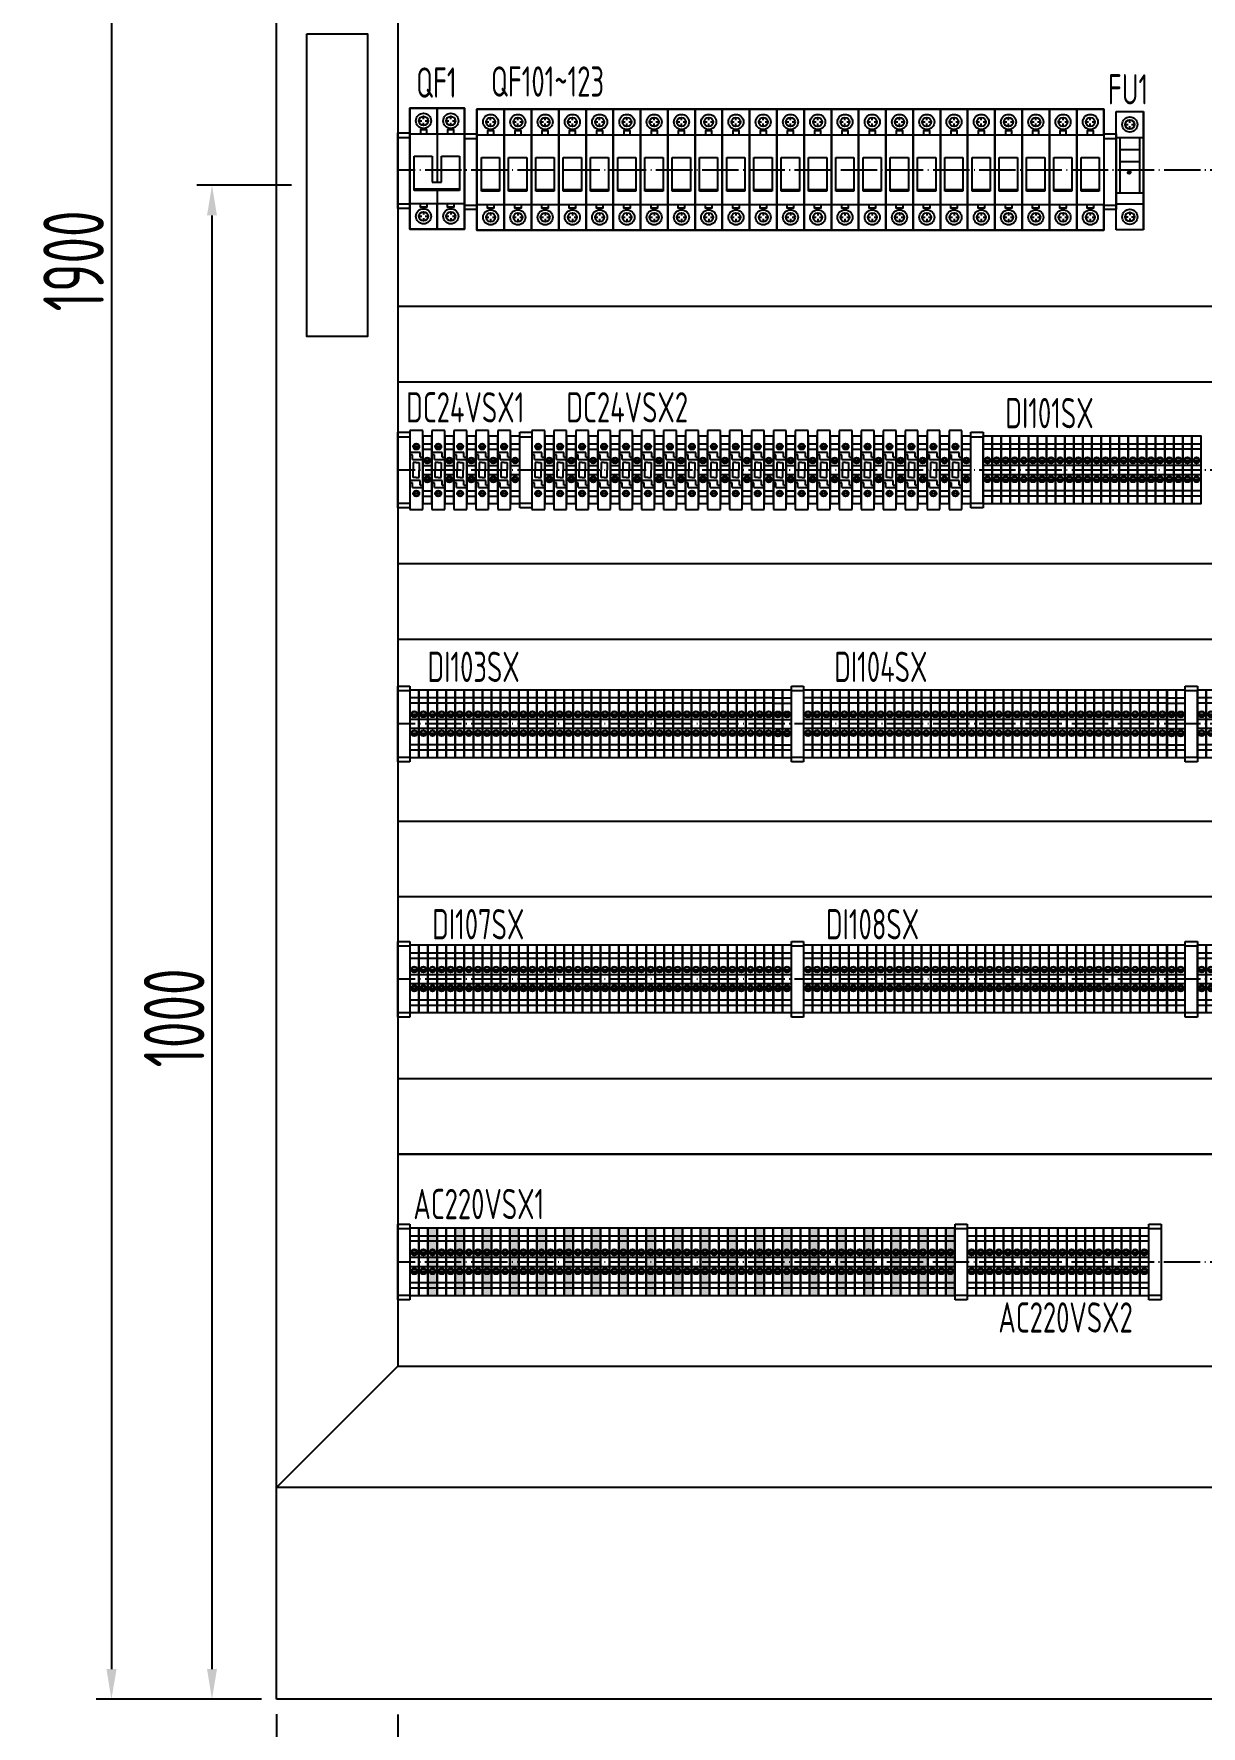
# Model space of a CAD drawing. Header units: millimetres. Extents: x 30557 to 235556, y -116603 to -73383.
# Drawn here: x 48366 to 49137, y -75671 to -74553 of the extents above; entities that cross this region are included whole.
import ezdxf

# ---------------------------------------------------------------- set-up
doc = ezdxf.new("R2010")
doc.units = ezdxf.units.MM
doc.linetypes.add('ZWCAD_ISO04W100', pattern=[30.5, 24, -3, 0.5, -3])
doc.layers.add('1', color=3, linetype='Continuous')
doc.layers.add('AXIS', color=4, linetype='Continuous')
doc.layers.add('_0', color=7, linetype='Continuous', lineweight=25)
doc.layers.add('_Drawing', color=7, linetype='Continuous', lineweight=25)
doc.styles.add('supcon', font='sceie.shx', dxfattribs={"width": 0.75, "height": 40, "bigfont": 'sceic.shx'})
doc.dimstyles.new('supcon', dxfattribs={"dimtxt": 20, "dimasz": 20, "dimexe": 10, "dimexo": 10, "dimgap": 5, "dimtad": 1, "dimtoh": 1, "dimdec": 0, "dimzin": 0, "dimdsep": 46, "dimtxsty": 'supcon', "dimcen": 0.09, "dimclrd": 2, "dimclre": 2, "dimclrt": 2, "dimadec": 0, "dimazin": 0, "dimtfac": 1, "dimtdec": 0, "dimtofl": 0, "dimtmove": 0, "dimatfit": 3, "dimfxl": 1, "dimtolj": 1, "dimtzin": 0, "dimarcsym": 0})

# ---------------------------------------------------------------- blocks, each defined once
blk = doc.blocks.new('*D459')
at = {"layer": '_Drawing', "color": 2, "linetype": 'Continuous', "lineweight": -2}
for p, q in [((48526.7, -75663.3), (48526.7, -75739.2)), ((48606.7, -75663.4), (48606.7, -75739.2)), ((48546.7, -75729.2), (48586.7, -75729.2))]:
    blk.add_line(p, q, dxfattribs=at)
at = {"layer": '_Drawing', "color": 2}
for points in [[(48546.7, -75725.9), (48546.7, -75732.6), (48526.7, -75729.2)], [(48586.7, -75732.6), (48586.7, -75725.9), (48606.7, -75729.2)]]:
    blk.add_solid(points, dxfattribs=at)
at = {"layer": 'DEFPOINTS', "color": 0}
for p in [(48526.7, -75653.3), (48606.7, -75653.4), (48606.7, -75729.2)]:
    blk.add_point(p, dxfattribs=at)
at = {"layer": '_Drawing', "color": 2, "insert": (48566.7, -75704.2), "char_height": 40, "attachment_point": 5, "style": 'supcon'}
blk.add_mtext('\\A1;80', dxfattribs=at)
blk = doc.blocks.new('*D461')
at = {"layer": '_Drawing', "color": 2, "linetype": 'Continuous', "lineweight": -2}
for p, q in [((48516.7, -73753.4), (48407.6, -73753.4)), ((48417.6, -73773.4), (48417.6, -75633.4)), ((48516.7, -75653.4), (48407.6, -75653.4))]:
    blk.add_line(p, q, dxfattribs=at)
at = {"layer": '_Drawing', "color": 2}
for points in [[(48421, -73773.4), (48414.3, -73773.4), (48417.6, -73753.4)], [(48414.3, -75633.4), (48421, -75633.4), (48417.6, -75653.4)]]:
    blk.add_solid(points, dxfattribs=at)
at = {"layer": 'DEFPOINTS', "color": 0}
for p in [(48526.7, -73753.4), (48417.6, -75653.4), (48526.7, -75653.4)]:
    blk.add_point(p, dxfattribs=at)
at = {"layer": '_Drawing', "color": 2, "insert": (48392.6, -74703.4), "char_height": 40, "attachment_point": 5, "rotation": 90, "style": 'supcon'}
blk.add_mtext('\\A1;1900', dxfattribs=at)
blk = doc.blocks.new('*D466')
at = {"color": 2, "lineweight": -2}
for p, q in [((48536.6, -74653.4), (48474, -74653.4)), ((48484, -74673.4), (48484, -75633.4)), ((48516.7, -75653.4), (48474, -75653.4))]:
    blk.add_line(p, q, dxfattribs=at)
at = {"color": 2}
for points in [[(48487.3, -74673.4), (48480.7, -74673.4), (48484, -74653.4)], [(48480.7, -75633.4), (48487.3, -75633.4), (48484, -75653.4)]]:
    blk.add_solid(points, dxfattribs=at)
at = {"layer": 'DEFPOINTS', "color": 0}
for p in [(48546.6, -74653.4), (48484, -75653.4), (48526.7, -75653.4)]:
    blk.add_point(p, dxfattribs=at)
at = {"color": 2, "insert": (48459, -75203.4), "char_height": 40, "attachment_point": 5, "rotation": 90, "style": 'supcon'}
blk.add_mtext('\\A1;1000', dxfattribs=at)
blk = doc.blocks.new('2P空开')
at = {"ltscale": 100}
for p, q in [((6397.4, 37021.3), (6397.4, 36972.3)), ((6397.4, 37021.3), (6397.4, 36972.3)), ((6397.4, 37021.3), (6397.4, 36972.3)), ((6397.4, 37021.3), (6397.4, 36972.3)), ((6397.4, 37021.3), (6397.4, 36972.3)), ((6415.4, 37021.3), (6415.4, 36941.3)), ((6415.4, 37021.3), (6415.4, 36941.3)), ((6415.4, 37021.3), (6415.4, 36941.3)), ((6415.4, 37021.3), (6415.4, 36941.3)), ((6385.4, 37012.8), (6387.2, 37012.8)), ((6388.4, 37013.9), (6388.4, 37015.8)), ((6388.4, 37009.8), (6388.4, 37011.6)), ((6389.5, 37012.8), (6391.4, 37012.8)), ((6403.4, 37012.8), (6405.2, 37012.8)), ((6406.4, 37013.9), (6406.4, 37015.8)), ((6406.4, 37009.8), (6406.4, 37011.6)), ((6407.5, 37012.8), (6409.4, 37012.8)), ((6379.4, 37004.3), (6397.4, 37004.3)), ((6397.4, 37004.3), (6415.4, 37004.3)), ((6397.4, 36966.9), (6397.4, 36941.3)), ((6397.4, 36966.9), (6397.4, 36941.3)), ((6397.4, 36966.9), (6397.4, 36941.3)), ((6397.4, 36966.9), (6397.4, 36941.3)), ((6397.4, 36966.9), (6397.4, 36941.3)), ((6379.4, 36958.3), (6397.4, 36958.3)), ((6388.4, 36958.3), (6393.5, 36958.3)), ((6388.4, 36952.8), (6388.4, 36950.9)), ((6397.4, 36958.3), (6415.4, 36958.3)), ((6406.4, 36958.3), (6411.5, 36958.3)), ((6406.4, 36952.8), (6406.4, 36950.9)), ((6385.4, 36949.8), (6387.2, 36949.8)), ((6388.4, 36948.6), (6388.4, 36946.8)), ((6389.5, 36949.8), (6391.4, 36949.8)), ((6403.4, 36949.8), (6405.2, 36949.8)), ((6406.4, 36948.6), (6406.4, 36946.8)), ((6407.5, 36949.8), (6409.4, 36949.8))]:
    blk.add_line(p, q, dxfattribs=at)
for p, q in [((6382.2, 36989.4), (6394.2, 36989.4)), ((6382.2, 36966.9), (6382.2, 36989.4)), ((6394.2, 36989.4), (6394.2, 36972.3)), ((6400.2, 36989.4), (6412.2, 36989.4)), ((6400.2, 36972.3), (6400.2, 36989.4)), ((6412.2, 36989.4), (6412.2, 36966.9)), ((6382.2, 36968), (6397.4, 36968)), ((6397.4, 36966.9), (6382.2, 36966.9)), ((6394.2, 36972.3), (6397.4, 36972.3)), ((6397.4, 36972.3), (6400.2, 36972.3)), ((6397.4, 36968), (6412.2, 36968)), ((6412.2, 36966.9), (6397.4, 36966.9))]:
    blk.add_line(p, q)
at = {"lineweight": 30}
for points in [[(6397.4, 36941.3), (6379.4, 36941.3), (6379.4, 37021.3), (6397.4, 37021.3)], [(6397.4, 37021.3), (6415.4, 37021.3), (6415.4, 36941.3), (6397.4, 36941.3)]]:
    blk.add_lwpolyline(points, dxfattribs=at)
at = {"ltscale": 100}
for points in [[(6397.4, 37004.3), (6397.4, 37021.3), (6379.4, 37021.3), (6379.4, 37004.3)], [(6397.4, 37004.3), (6397.4, 37021.3)], [(6397.4, 37021.3), (6397.4, 37004.3)], [(6415.4, 37004.3), (6415.4, 37021.3), (6397.4, 37021.3), (6397.4, 37004.3)], [(6379.4, 36958.3), (6379.4, 36941.3), (6397.4, 36941.3), (6397.4, 36958.3)], [(6397.4, 36958.3), (6397.4, 36941.3)], [(6397.4, 36941.3), (6397.4, 36958.3)], [(6397.4, 36958.3), (6397.4, 36941.3), (6415.4, 36941.3), (6415.4, 36958.3)]]:
    blk.add_lwpolyline(points, dxfattribs=at)
at = {"ltscale": 100, "const_width": 1}
for points in [[(6385.4, 37012.8), (6387.2, 37012.8)], [(6388.4, 37013.9), (6388.4, 37015.8)], [(6388.4, 37009.8), (6388.4, 37011.6)], [(6389.5, 37012.8), (6391.4, 37012.8)], [(6403.4, 37012.8), (6405.2, 37012.8)], [(6406.4, 37013.9), (6406.4, 37015.8)], [(6406.4, 37009.8), (6406.4, 37011.6)], [(6407.5, 37012.8), (6409.4, 37012.8)], [(6388.4, 36952.8), (6388.4, 36950.9)], [(6406.4, 36952.8), (6406.4, 36950.9)], [(6385.4, 36949.8), (6387.2, 36949.8)], [(6388.4, 36948.6), (6388.4, 36946.8)], [(6389.5, 36949.8), (6391.4, 36949.8)], [(6403.4, 36949.8), (6405.2, 36949.8)], [(6406.4, 36948.6), (6406.4, 36946.8)], [(6407.5, 36949.8), (6409.4, 36949.8)]]:
    blk.add_lwpolyline(points, dxfattribs=at)
at = {"ltscale": 100}
for points in [[(6386.3, 37004.3), (6390.5, 37004.3), (6390.5, 37006.8), (6386.3, 37006.8)], [(6404.3, 37004.3), (6408.5, 37004.3), (6408.5, 37006.8), (6404.3, 37006.8)], [(6386.3, 36958.3), (6390.5, 36958.3), (6390.5, 36955.7), (6386.3, 36955.7)], [(6404.3, 36958.3), (6408.5, 36958.3), (6408.5, 36955.7), (6404.3, 36955.7)]]:
    blk.add_lwpolyline(points, close=True, dxfattribs=at)
for centre, radius in [((6388.4, 37012.8), 5), ((6388.4, 37012.8), 3), ((6406.4, 37012.8), 5), ((6406.4, 37012.8), 3), ((6388.4, 36949.8), 5), ((6388.4, 36949.8), 3), ((6406.4, 36949.8), 5), ((6406.4, 36949.8), 3)]:
    blk.add_circle(centre, radius, dxfattribs=at)
at = {"layer": '1'}
for points in [[(6379.4, 37021.3), (6397.4, 37021.3)], [(6397.4, 37021.3), (6415.4, 37021.3)], [(6397.4, 37021.3), (6397.4, 37021.3)]]:
    blk.add_lwpolyline(points, dxfattribs=at)
at = {"layer": '_0'}
for points in [[(6397.4, 36941.3), (6379.4, 36941.3), (6379.4, 37021.3), (6397.4, 37021.3)], [(6397.4, 37021.3), (6415.4, 37021.3), (6415.4, 36941.3), (6397.4, 36941.3)]]:
    blk.add_lwpolyline(points, dxfattribs=at)
at = {"layer": 'AXIS', "linetype": 'ByBlock'}
blk.add_line((6379.4, 37021.3), (6397.4, 37021.3), dxfattribs=at)
blk = doc.blocks.new('1P空开')
at = {"ltscale": 100}
for p, q in [((6471.5, 37008.8), (6473.4, 37008.8)), ((6474.5, 37010), (6474.5, 37011.8)), ((6475.7, 37008.8), (6477.5, 37008.8)), ((6483.5, 37017.3), (6483.5, 36954.3)), ((6483.5, 37017.3), (6483.5, 36954.3)), ((6483.5, 37017.3), (6483.5, 36954.3)), ((6483.5, 37017.3), (6483.5, 36954.3)), ((6483.5, 37017.3), (6483.5, 36954.3)), ((6465.5, 37000.3), (6483.5, 37000.3)), ((6474.5, 37005.8), (6474.5, 37007.7)), ((6465.5, 36954.3), (6483.5, 36954.3)), ((6474.5, 36954.3), (6479.7, 36954.3)), ((6471.5, 36945.8), (6473.4, 36945.8)), ((6474.5, 36948.8), (6474.5, 36947)), ((6474.5, 36944.7), (6474.5, 36942.8)), ((6475.7, 36945.8), (6477.5, 36945.8))]:
    blk.add_line(p, q, dxfattribs=at)
for p, q in [((6468.4, 36985.4), (6480.4, 36985.4)), ((6468.4, 36963), (6468.4, 36985.4)), ((6480.4, 36985.4), (6480.4, 36963)), ((6468.4, 36964.1), (6480.4, 36964.1)), ((6480.4, 36963), (6468.4, 36963))]:
    blk.add_line(p, q)
at = {"lineweight": 30}
blk.add_lwpolyline([(6483.5, 36937.3), (6465.5, 36937.3), (6465.5, 37017.3), (6483.5, 37017.3)], dxfattribs=at)
at = {"ltscale": 100}
for points in [[(6483.5, 37000.3), (6483.5, 37017.3), (6465.5, 37017.3), (6465.5, 37000.3)], [(6483.5, 37000.3), (6483.5, 37017.3)], [(6483.5, 37017.3), (6483.5, 37000.3)], [(6465.5, 36954.3), (6465.5, 36937.3), (6483.5, 36937.3), (6483.5, 36954.3)], [(6483.5, 36954.3), (6483.5, 36937.3)], [(6483.5, 36937.3), (6483.5, 36954.3)]]:
    blk.add_lwpolyline(points, dxfattribs=at)
at = {"ltscale": 100, "const_width": 1}
for points in [[(6471.5, 37008.8), (6473.4, 37008.8)], [(6474.5, 37010), (6474.5, 37011.8)], [(6474.5, 37005.8), (6474.5, 37007.7)], [(6475.7, 37008.8), (6477.5, 37008.8)], [(6471.5, 36945.8), (6473.4, 36945.8)], [(6474.5, 36948.8), (6474.5, 36947)], [(6474.5, 36944.7), (6474.5, 36942.8)], [(6475.7, 36945.8), (6477.5, 36945.8)]]:
    blk.add_lwpolyline(points, dxfattribs=at)
at = {"ltscale": 100}
for points in [[(6472.4, 37000.3), (6476.6, 37000.3), (6476.6, 37002.9), (6472.4, 37002.9)], [(6472.4, 36954.3), (6476.6, 36954.3), (6476.6, 36951.8), (6472.4, 36951.8)]]:
    blk.add_lwpolyline(points, close=True, dxfattribs=at)
for centre, radius in [((6474.5, 37008.8), 5), ((6474.5, 37008.8), 3), ((6474.5, 36945.8), 5), ((6474.5, 36945.8), 3)]:
    blk.add_circle(centre, radius, dxfattribs=at)
at = {"layer": '1'}
for points in [[(6465.5, 37017.3), (6483.5, 37017.3)], [(6483.5, 37017.3), (6483.5, 37017.3)]]:
    blk.add_lwpolyline(points, dxfattribs=at)
at = {"layer": '_0'}
blk.add_lwpolyline([(6483.5, 36937.3), (6465.5, 36937.3), (6465.5, 37017.3), (6483.5, 37017.3)], dxfattribs=at)
at = {"layer": 'AXIS', "linetype": 'ByBlock'}
blk.add_line((6465.5, 37017.3), (6483.5, 37017.3), dxfattribs=at)
blk = doc.blocks.new('固定块')
for p, q in [((516096.3, 339845.1), (516104.3, 339845.1)), ((516096.3, 339795.1), (516096.3, 339845.1)), ((516104.3, 339845.1), (516104.3, 339795.1)), ((516096.3, 339842.1), (516104.3, 339842.1)), ((516096.3, 339798.1), (516104.3, 339798.1)), ((516104.3, 339795.1), (516096.3, 339795.1))]:
    blk.add_line(p, q)
blk = doc.blocks.new('SAKDU2.5')
at = {"color": 253}
for p, q in [((516132.1, 339835.7), (516138.1, 339835.7)), ((516132.1, 339832.2), (516138.1, 339832.2)), ((516132.1, 339821.4), (516138.1, 339821.4)), ((516133.4, 339824.8), (516136.8, 339824.8)), ((516133.4, 339824.5), (516136.8, 339824.5)), ((516132.1, 339815.4), (516138.1, 339815.4)), ((516133.4, 339812.3), (516136.8, 339812.3)), ((516133.4, 339812), (516136.8, 339812)), ((516132.1, 339804.7), (516138.1, 339804.7)), ((516132.1, 339801.2), (516138.1, 339801.2))]:
    blk.add_line(p, q, dxfattribs=at)
at = {"color": 253, "lineweight": -3}
blk.add_lwpolyline([(516132.1, 339796.2), (516138.1, 339796.2), (516138.1, 339840.7), (516132.1, 339840.7)], close=True, dxfattribs=at)
at = {"color": 253}
for centre, radius in [((516135.1, 339824.7), 2), ((516135.1, 339824.7), 1.7), ((516135.1, 339812.2), 2), ((516135.1, 339812.2), 1.7)]:
    blk.add_circle(centre, radius, dxfattribs=at)
blk = doc.blocks.new('SAKSI 4')
at = {"color": 253}
for p, q in [((516105.2, 339844.4), (516105.2, 339792.4)), ((516113.7, 339844.4), (516105.2, 339844.4)), ((516113.7, 339792.4), (516113.7, 339844.4)), ((516107.7, 339834.1), (516111.1, 339834.1)), ((516107.7, 339833.8), (516111.1, 339833.8)), ((516111.9, 339829.9), (516105.2, 339829.9)), ((516106.9, 339828.4), (516105.2, 339828.4)), ((516106.9, 339825.4), (516106.9, 339828.4)), ((516106.9, 339825.4), (516113.7, 339825.4)), ((516109.4, 339823.4), (516107.4, 339823.4)), ((516107.4, 339823.4), (516107.4, 339818.4)), ((516109.4, 339823.4), (516111.4, 339823.4)), ((516111.4, 339823.4), (516111.4, 339818.4)), ((516111.9, 339826.9), (516111.9, 339829.9)), ((516111.9, 339826.9), (516113.7, 339826.9)), ((516111.9, 339811.4), (516105.2, 339811.4)), ((516106.9, 339809.9), (516105.2, 339809.9)), ((516106.9, 339806.9), (516106.9, 339809.9)), ((516107.4, 339813.4), (516107.4, 339818.4)), ((516109.4, 339813.4), (516107.4, 339813.4)), ((516109.4, 339813.4), (516111.4, 339813.4)), ((516111.4, 339813.4), (516111.4, 339818.4)), ((516111.9, 339808.4), (516111.9, 339811.4)), ((516106.9, 339806.9), (516113.7, 339806.9)), ((516107.7, 339803.1), (516111.1, 339803.1)), ((516107.7, 339802.8), (516111.1, 339802.8)), ((516111.9, 339808.4), (516113.7, 339808.4)), ((516105.2, 339792.4), (516113.7, 339792.4))]:
    blk.add_line(p, q, dxfattribs=at)
for centre, radius in [((516109.4, 339833.9), 2), ((516109.4, 339833.9), 1.7), ((516109.4, 339802.9), 2), ((516109.4, 339802.9), 1.7)]:
    blk.add_circle(centre, radius, dxfattribs=at)
blk = doc.blocks.new('8端子块')
for p in [(-500909.9, -336987.3), (-500903.9, -336987.3), (-500897.9, -336987.3), (-500891.9, -336987.3), (-500885.9, -336987.3), (-500879.9, -336987.3), (-500873.9, -336987.3), (-500867.9, -336987.3)]:
    blk.add_blockref('SAKDU2.5', p)
blk = doc.blocks.new('SAKPE2.5')
h = blk.add_hatch(color=102)
h.dxf.hatch_style = 1
h.paths.add_polyline_path([(516130.2, 339840.7), (516127.2, 339840.7), (516127.2, 339835.7), (516130.2, 339835.7)])
h.paths.add_polyline_path([(516130.2, 339835.7), (516127.2, 339835.7), (516127.2, 339832.2), (516130.2, 339832.2)])
h.paths.add_polyline_path([(516130.2, 339832.2), (516127.2, 339832.2), (516127.2, 339821.4), (516130.2, 339821.4), (516130.2, 339822.7, -0.414214), (516128.2, 339824.7, -0.414214), (516130.2, 339826.7)])
h.paths.add_polyline_path([(516130.2, 339821.4), (516127.2, 339821.4), (516127.2, 339815.4), (516130.2, 339815.4)])
h.paths.add_polyline_path([(516130.2, 339814.2), (516130.2, 339815.4), (516127.2, 339815.4), (516127.2, 339804.7), (516130.2, 339804.7), (516130.2, 339810.2, -0.414214), (516128.2, 339812.2, -0.414214)])
h.paths.add_polyline_path([(516130.2, 339804.7), (516127.2, 339804.7), (516127.2, 339801.2), (516130.2, 339801.2)])
h.paths.add_polyline_path([(516130.2, 339801.2), (516127.2, 339801.2), (516127.2, 339796.2), (516130.2, 339796.2)])
h = blk.add_hatch(color=2)
h.dxf.hatch_style = 1
h.paths.add_polyline_path([(516133.2, 339840.7), (516130.2, 339840.7), (516130.2, 339835.7), (516133.2, 339835.7)])
h.paths.add_polyline_path([(516133.2, 339835.7), (516130.2, 339835.7), (516130.2, 339832.2), (516133.2, 339832.2)])
h.paths.add_polyline_path([(516133.2, 339832.2), (516130.2, 339832.2), (516130.2, 339826.7, -0.414214), (516132.2, 339824.7, -0.414214), (516130.2, 339822.7), (516130.2, 339821.4), (516133.2, 339821.4)])
h.paths.add_polyline_path([(516133.2, 339821.4), (516130.2, 339821.4), (516130.2, 339815.4), (516133.2, 339815.4)])
h.paths.add_polyline_path([(516133.2, 339815.4), (516130.2, 339815.4), (516130.2, 339814.2, -0.414214), (516132.2, 339812.2, -0.414214), (516130.2, 339810.2), (516130.2, 339804.7), (516133.2, 339804.7)])
h.paths.add_polyline_path([(516133.2, 339804.7), (516130.2, 339804.7), (516130.2, 339801.2), (516133.2, 339801.2)])
h.paths.add_polyline_path([(516133.2, 339801.2), (516130.2, 339801.2), (516130.2, 339796.2), (516133.2, 339796.2)])
for p, q in [((516127.2, 339835.7), (516133.2, 339835.7)), ((516127.2, 339832.2), (516133.2, 339832.2)), ((516127.2, 339821.4), (516133.2, 339821.4)), ((516128.6, 339824.8), (516131.9, 339824.8)), ((516128.6, 339824.5), (516131.9, 339824.5)), ((516127.2, 339815.4), (516133.2, 339815.4)), ((516128.6, 339812.3), (516131.9, 339812.3)), ((516128.6, 339812), (516131.9, 339812)), ((516127.2, 339804.7), (516133.2, 339804.7)), ((516127.2, 339801.2), (516133.2, 339801.2))]:
    blk.add_line(p, q)
at = {"lineweight": -3}
blk.add_lwpolyline([(516127.2, 339796.2), (516133.2, 339796.2), (516133.2, 339840.7), (516127.2, 339840.7)], close=True, dxfattribs=at)
for centre, radius in [((516130.2, 339824.7), 2), ((516130.2, 339824.7), 1.7), ((516130.2, 339812.2), 2), ((516130.2, 339812.2), 1.7)]:
    blk.add_circle(centre, radius)

msp = doc.modelspace()

# ---------------------------------------------------------------- hatches: boundary and pattern name
at = {"ltscale": 100}
h = msp.add_hatch(color=1, dxfattribs=at)
edge = h.paths.add_edge_path()
edge.add_arc((49089.7, -74644.9), 0.962, 0, 360)

# ---------------------------------------------------------------- linework, layer by layer
at = {"lineweight": -3}
for p, q in [((49081.1, -74604.8), (49099.1, -74604.8)), ((49081.1, -74682.8), (49081.1, -74604.8)), ((49099.1, -74604.8), (49099.1, -74682.8)), ((49099.1, -74682.8), (49099.1, -74604.8)), ((49083.6, -74621.8), (49083.6, -74658.4)), ((49083.6, -74629.7), (49096.5, -74629.7)), ((49096.5, -74621.8), (49096.5, -74658.4)), ((49083.6, -74637.7), (49096.5, -74637.7)), ((49099.1, -74682.8), (49081.1, -74682.8)), ((49746.7, -74733.4), (48606.7, -74733.4)), ((49746.7, -74783.4), (48606.7, -74783.4)), ((49746.7, -74903.4), (48606.7, -74903.4)), ((49746.7, -74953.4), (48606.7, -74953.4)), ((49746.7, -75123.4), (48606.7, -75123.4)), ((49746.7, -75293.4), (48606.7, -75293.4)), ((49746.6, -75293.5), (48606.7, -75293.5)), ((49746.6, -75433.5), (48606.6, -75433.5)), ((49826.6, -75513.5), (48526.6, -75513.5))]:
    msp.add_line(p, q, dxfattribs=at)
at = {"ltscale": 100}
for p, q in [((49087.1, -74613.3), (49088.9, -74613.3)), ((49090.1, -74612.1), (49090.1, -74610.3)), ((49090.1, -74616.3), (49090.1, -74614.4)), ((49091.2, -74613.3), (49093.1, -74613.3)), ((49081.1, -74621.8), (49099.1, -74621.8)), ((49081.1, -74645.3), (49081.1, -74635.5)), ((49081.1, -74660.3), (49081.1, -74648.9)), ((49081.1, -74658.4), (49099.1, -74658.4)), ((49081.1, -74665.8), (49099.1, -74665.8)), ((49087.1, -74674.3), (49088.9, -74674.3)), ((49090.1, -74671.3), (49090.1, -74673.1)), ((49091.2, -74674.3), (49093.1, -74674.3)), ((49090.1, -74675.4), (49090.1, -74677.3))]:
    msp.add_line(p, q, dxfattribs=at)
at = {"color": 4, "linetype": 'ZWCAD_ISO04W100', "lineweight": -3}
for p, q in [((49746.7, -74643.4), (48606.7, -74643.4)), ((49746.7, -74841.5), (48606.7, -74841.5)), ((49746.7, -75009.2), (48606.7, -75009.2)), ((49746.7, -75177.7), (48606.7, -75177.7)), ((49746.6, -75364.8), (48606.7, -75364.8))]:
    msp.add_line(p, q, dxfattribs=at)
msp.add_line((48606.6, -75433.5), (48526.6, -75513.5))
msp.add_lwpolyline([(48546.6, -74553.4), (48586.6, -74553.4), (48586.6, -74753.4), (48546.6, -74753.4)], close=True)
at = {"ltscale": 100, "const_width": 1}
for points in [[(49087.1, -74613.3), (49088.9, -74613.3)], [(49090.1, -74612.1), (49090.1, -74610.3)], [(49090.1, -74616.3), (49090.1, -74614.4)], [(49091.2, -74613.3), (49093.1, -74613.3)], [(49087.1, -74674.3), (49088.9, -74674.3)], [(49090.1, -74671.3), (49090.1, -74673.1)], [(49091.2, -74674.3), (49093.1, -74674.3)], [(49090.1, -74675.4), (49090.1, -74677.3)]]:
    msp.add_lwpolyline(points, dxfattribs=at)
at = {"ltscale": 100}
for centre, radius in [((49090.1, -74613.3), 5), ((49090.1, -74613.3), 3), ((49090.1, -74674.3), 5), ((49090.1, -74674.3), 3)]:
    msp.add_circle(centre, radius, dxfattribs=at)
at = {"color": 1, "ltscale": 100}
msp.add_circle((49089.7, -74644.9), 0.962, dxfattribs=at)
at = {"layer": '_Drawing', "color": 1}
for p, q in [((48526.7, -75653.4), (48526.7, -73753.4)), ((49826.7, -75653.4), (48526.7, -75653.4))]:
    msp.add_line(p, q, dxfattribs=at)
at = {"layer": '_Drawing'}
msp.add_line((48606.7, -73833.4), (48606.7, -75433.5), dxfattribs=at)
at = {"layer": '_Drawing', "lineweight": -3}
for p, q in [((48606.7, -75073.4), (49746.7, -75073.4)), ((48606.7, -75243.4), (49746.7, -75243.4))]:
    msp.add_line(p, q, dxfattribs=at)

# ---------------------------------------------------------------- block references
at = {"lineweight": -3}
for name, p in [('2P空开', (42235.3, -111623.7)), ('2P空开', (42235.3, -111623.7)), ('1P空开', (42193.5, -111620.4)), ('1P空开', (42211.5, -111620.4)), ('1P空开', (42229.5, -111620.4)), ('1P空开', (42247.5, -111620.4)), ('1P空开', (42265.5, -111620.4)), ('1P空开', (42283.5, -111620.4)), ('1P空开', (42301.5, -111620.4)), ('1P空开', (42319.5, -111620.4)), ('1P空开', (42337.5, -111620.4)), ('1P空开', (42355.5, -111620.4)), ('1P空开', (42373.5, -111620.4)), ('1P空开', (42391.5, -111620.4)), ('1P空开', (42409.5, -111620.4)), ('1P空开', (42427.5, -111620.4)), ('1P空开', (42445.5, -111620.4)), ('1P空开', (42463.5, -111620.4)), ('1P空开', (42481.5, -111620.4)), ('1P空开', (42499.5, -111620.4)), ('1P空开', (42517.5, -111620.4)), ('1P空开', (42535.5, -111620.4)), ('1P空开', (42553.5, -111620.4)), ('1P空开', (42571.5, -111620.4)), ('1P空开', (42589.5, -111620.4))]:
    msp.add_blockref(name, p, dxfattribs=at)
for name, p in [('固定块', (-467489.6, -414463.9)), ('固定块', (-467445.6, -414464.6)), ('固定块', (-467023.2, -414464.6)), ('固定块', (-467489.6, -414661.6)), ('SAKSI 4', (-467490.5, -414659.9)), ('SAKDU2.5', (-467508.9, -414659.9)), ('SAKSI 4', (-467476, -414659.9)), ('SAKDU2.5', (-467494.4, -414659.9)), ('SAKSI 4', (-467461.5, -414659.9)), ('SAKDU2.5', (-467479.9, -414659.9)), ('SAKSI 4', (-467447, -414659.9)), ('SAKDU2.5', (-467465.4, -414659.9)), ('SAKSI 4', (-467432.5, -414659.9)), ('SAKDU2.5', (-467450.9, -414659.9)), ('固定块', (-467409.1, -414661.6)), ('SAKSI 4', (-467410, -414659.9)), ('SAKDU2.5', (-467428.4, -414659.9)), ('SAKSI 4', (-467395.5, -414659.9)), ('SAKDU2.5', (-467413.9, -414659.9)), ('SAKSI 4', (-467381, -414659.9)), ('SAKDU2.5', (-467399.4, -414659.9)), ('SAKSI 4', (-467366.5, -414659.9)), ('SAKDU2.5', (-467384.9, -414659.9)), ('SAKSI 4', (-467352, -414659.9)), ('SAKDU2.5', (-467370.4, -414659.9)), ('SAKSI 4', (-467337.5, -414659.9)), ('SAKDU2.5', (-467355.9, -414659.9)), ('SAKSI 4', (-467323, -414659.9)), ('SAKDU2.5', (-467341.4, -414659.9)), ('SAKSI 4', (-467308.5, -414659.9)), ('SAKDU2.5', (-467326.9, -414659.9)), ('SAKSI 4', (-467294, -414659.9)), ('SAKDU2.5', (-467312.4, -414659.9)), ('SAKSI 4', (-467279.5, -414659.9)), ('SAKDU2.5', (-467297.9, -414659.9)), ('SAKSI 4', (-467265, -414659.9)), ('SAKDU2.5', (-467283.4, -414659.9)), ('SAKSI 4', (-467250.5, -414659.9)), ('SAKDU2.5', (-467268.9, -414659.9)), ('SAKSI 4', (-467236, -414659.9)), ('SAKDU2.5', (-467254.4, -414659.9)), ('SAKSI 4', (-467221.5, -414659.9)), ('SAKDU2.5', (-467239.9, -414659.9)), ('SAKSI 4', (-467207, -414659.9)), ('SAKDU2.5', (-467225.4, -414659.9)), ('SAKSI 4', (-467192.5, -414659.9)), ('SAKDU2.5', (-467210.9, -414659.9)), ('SAKSI 4', (-467178, -414659.9)), ('SAKDU2.5', (-467196.4, -414659.9)), ('SAKSI 4', (-467163.5, -414659.9)), ('SAKDU2.5', (-467181.9, -414659.9)), ('SAKSI 4', (-467149, -414659.9)), ('SAKDU2.5', (-467167.4, -414659.9)), ('SAKSI 4', (-467134.5, -414659.9)), ('SAKDU2.5', (-467152.9, -414659.9)), ('固定块', (-467111.1, -414661.6)), ('固定块', (-467111.1, -414661.6)), ('8端子块', (33770.9, -77672.5)), ('8端子块', (33818.9, -77672.5)), ('8端子块', (33866.9, -77672.5)), ('固定块', (-467489.6, -414829.3)), ('8端子块', (33392.4, -77840.2)), ('8端子块', (33440.4, -77840.2)), ('8端子块', (33488.4, -77840.2)), ('8端子块', (33536.4, -77840.2)), ('8端子块', (33584.4, -77840.2)), ('SAKDU2.5', (-467277.4, -414827.6)), ('SAKDU2.5', (-467271.4, -414827.6)), ('固定块', (-467229.6, -414829.3)), ('8端子块', (33652.4, -77840.2)), ('8端子块', (33700.4, -77840.2)), ('8端子块', (33748.4, -77840.2)), ('8端子块', (33796.4, -77840.2)), ('8端子块', (33844.4, -77840.2)), ('SAKDU2.5', (-467017.4, -414827.6)), ('SAKDU2.5', (-467011.4, -414827.6)), ('固定块', (-466969.6, -414829.3)), ('8端子块', (33912.4, -77840.2)), ('固定块', (-467489.6, -414997.9)), ('8端子块', (33392.4, -78008.8)), ('8端子块', (33440.4, -78008.8)), ('8端子块', (33488.4, -78008.8)), ('8端子块', (33536.4, -78008.8)), ('8端子块', (33584.4, -78008.8)), ('SAKDU2.5', (-467277.4, -414996.1)), ('SAKDU2.5', (-467271.4, -414996.1)), ('固定块', (-467229.6, -414997.9)), ('8端子块', (33652.4, -78008.8)), ('8端子块', (33700.4, -78008.8)), ('8端子块', (33748.4, -78008.8)), ('8端子块', (33796.4, -78008.8)), ('8端子块', (33844.4, -78008.8)), ('SAKDU2.5', (-467017.4, -414996.1)), ('SAKDU2.5', (-467011.4, -414996.1)), ('固定块', (-466969.6, -414997.9)), ('8端子块', (33912.4, -78008.8)), ('固定块', (-467489.6, -415184.6)), ('SAKDU2.5', (-467517.5, -415182.9)), ('SAKDU2.5', (-467511.5, -415182.9)), ('SAKPE2.5', (-467500.6, -415182.9)), ('SAKDU2.5', (-467499.5, -415182.9)), ('SAKDU2.5', (-467493.5, -415182.9)), ('SAKPE2.5', (-467482.6, -415182.9)), ('SAKDU2.5', (-467481.5, -415182.9)), ('SAKDU2.5', (-467475.5, -415182.9)), ('SAKPE2.5', (-467464.6, -415182.9)), ('SAKDU2.5', (-467463.5, -415182.9)), ('SAKDU2.5', (-467457.5, -415182.9)), ('SAKPE2.5', (-467446.6, -415182.9)), ('SAKDU2.5', (-467445.5, -415182.9)), ('SAKDU2.5', (-467439.5, -415182.9)), ('SAKPE2.5', (-467428.6, -415182.9)), ('SAKDU2.5', (-467427.5, -415182.9)), ('SAKDU2.5', (-467421.5, -415182.9)), ('SAKPE2.5', (-467410.6, -415182.9)), ('SAKDU2.5', (-467409.5, -415182.9)), ('SAKDU2.5', (-467403.5, -415182.9)), ('SAKPE2.5', (-467392.6, -415182.9)), ('SAKDU2.5', (-467391.5, -415182.9)), ('SAKDU2.5', (-467385.5, -415182.9)), ('SAKPE2.5', (-467374.6, -415182.9)), ('SAKDU2.5', (-467373.5, -415182.9)), ('SAKDU2.5', (-467367.5, -415182.9)), ('SAKPE2.5', (-467356.6, -415182.9)), ('SAKDU2.5', (-467355.5, -415182.9)), ('SAKDU2.5', (-467349.5, -415182.9)), ('SAKPE2.5', (-467338.6, -415182.9)), ('SAKDU2.5', (-467337.5, -415182.9)), ('SAKDU2.5', (-467331.5, -415182.9)), ('SAKPE2.5', (-467320.6, -415182.9)), ('SAKDU2.5', (-467319.5, -415182.9)), ('SAKDU2.5', (-467313.5, -415182.9)), ('SAKPE2.5', (-467302.6, -415182.9)), ('SAKDU2.5', (-467301.5, -415182.9)), ('SAKDU2.5', (-467295.5, -415182.9)), ('SAKPE2.5', (-467284.6, -415182.9)), ('SAKDU2.5', (-467283.5, -415182.9)), ('SAKDU2.5', (-467277.5, -415182.9)), ('SAKPE2.5', (-467266.6, -415182.9)), ('SAKDU2.5', (-467265.5, -415182.9)), ('SAKDU2.5', (-467259.5, -415182.9)), ('SAKPE2.5', (-467248.6, -415182.9)), ('SAKDU2.5', (-467247.5, -415182.9)), ('SAKDU2.5', (-467241.5, -415182.9)), ('SAKPE2.5', (-467230.6, -415182.9)), ('SAKDU2.5', (-467229.5, -415182.9)), ('SAKDU2.5', (-467223.5, -415182.9)), ('SAKPE2.5', (-467212.6, -415182.9)), ('SAKDU2.5', (-467211.5, -415182.9)), ('SAKDU2.5', (-467205.5, -415182.9)), ('SAKPE2.5', (-467194.6, -415182.9)), ('SAKDU2.5', (-467193.5, -415182.9)), ('SAKDU2.5', (-467187.5, -415182.9)), ('SAKPE2.5', (-467176.6, -415182.9)), ('SAKDU2.5', (-467175.5, -415182.9)), ('SAKDU2.5', (-467169.5, -415182.9)), ('SAKPE2.5', (-467158.6, -415182.9)), ('固定块', (-467121.6, -415184.6)), ('SAKDU2.5', (-467149.5, -415182.9)), ('SAKDU2.5', (-467143.5, -415182.9)), ('SAKDU2.5', (-467137.5, -415182.9)), ('SAKDU2.5', (-467131.5, -415182.9)), ('SAKDU2.5', (-467125.5, -415182.9)), ('SAKDU2.5', (-467119.5, -415182.9)), ('SAKDU2.5', (-467113.5, -415182.9)), ('SAKDU2.5', (-467107.5, -415182.9)), ('SAKDU2.5', (-467101.5, -415182.9)), ('SAKDU2.5', (-467095.5, -415182.9)), ('SAKDU2.5', (-467089.5, -415182.9)), ('SAKDU2.5', (-467083.5, -415182.9)), ('SAKDU2.5', (-467077.5, -415182.9)), ('SAKDU2.5', (-467071.5, -415182.9)), ('SAKDU2.5', (-467065.5, -415182.9)), ('SAKDU2.5', (-467059.5, -415182.9)), ('SAKDU2.5', (-467053.5, -415182.9)), ('SAKDU2.5', (-467047.5, -415182.9)), ('SAKDU2.5', (-467041.5, -415182.9)), ('SAKDU2.5', (-467035.5, -415182.9)), ('固定块', (-466993.6, -415184.6))]:
    msp.add_blockref(name, p)

# ---------------------------------------------------------------- texts
at = {"layer": '1', "color": 3, "style": 'supcon', "width": 0.75}
for s, p in [('QF1', (48618.8, -74595.6)), ('QF101~123', (48668.2, -74594.9)), ('FU1', (49075.6, -74600.1)), ('DC24VSX1', (48612.2, -74810.1)), ('DC24VSX2', (48718, -74810.1)), ('DI101SX', (49007.9, -74813.9)), ('DI103SX', (48626.3, -74981.5)), ('DI104SX', (48894.9, -74981.5)), ('DI107SX', (48629.4, -75151.5)), ('DI108SX', (48889.4, -75151.5)), ('AC220VSX1', (48617, -75336.3)), ('AC220VSX2', (49003.3, -75411.2))]:
    msp.add_text(s, height=20, dxfattribs=at).set_placement(p)

# ---------------------------------------------------------------- dimensions: what is measured, and where the dimension line sits
dim = msp.add_linear_dim(base=(48484, -75653.4), p1=(48546.6, -74653.4), p2=(48526.7, -75653.4), angle=90, dimstyle='supcon')
dim.commit()
dim.dimension.update_dxf_attribs({"geometry": '*D466', "text_midpoint": (48484, -75203.4), "dimtype": 160})
at = {"layer": '_Drawing', "linetype": 'Continuous'}
dim = msp.add_linear_dim(base=(48417.6, -75653.4), p1=(48526.7, -73753.4), p2=(48526.7, -75653.4), angle=90, dimstyle='supcon', dxfattribs=at)
dim.commit()
dim.dimension.update_dxf_attribs({"geometry": '*D461', "text_midpoint": (48417.6, -74703.4), "dimtype": 160})
dim = msp.add_linear_dim(base=(48606.7, -75729.2), p1=(48526.7, -75653.3), p2=(48606.7, -75653.4), dimstyle='supcon', dxfattribs=at)
dim.commit()
dim.dimension.update_dxf_attribs({"geometry": '*D459', "text_midpoint": (48566.7, -75704.2)})

doc.saveas('drawing.dxf')
